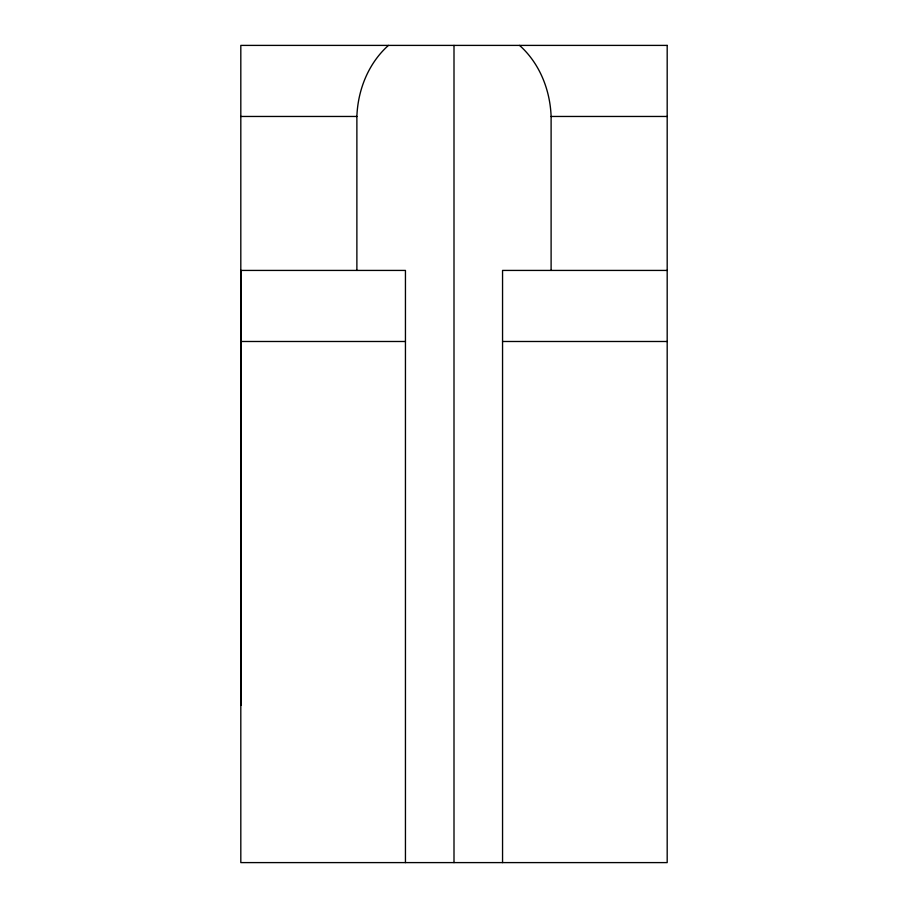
<?xml version="1.0" encoding="UTF-8"?>
<svg xmlns="http://www.w3.org/2000/svg" width="908" height="908" viewBox="0 0 908 908"><rect width="100%" height="100%" fill="white"/><g stroke="black" fill="none" stroke-linecap="round" stroke-linejoin="round"><path stroke-width="1.36" d="M356.878 270.425L356.878 116.462C357.865 89.847 368.387 63.288 388.442 45.4M240.813 116.462L356.878 116.462M519.558 45.4C539.613 63.288 550.135 89.847 551.111 116.462L667.187 116.462M667.187 270.425L502.555 270.425L502.555 862.6M240.813 341.487L405.445 341.487M502.555 341.487L667.187 341.487M241.074 705.346L240.813 270.425L405.445 270.425L405.445 862.6M551.111 116.462L551.111 270.425M454 45.4L454 862.6M667.187 45.4L240.813 45.4L240.813 862.6L667.187 862.6L667.187 45.4"/></g></svg>
